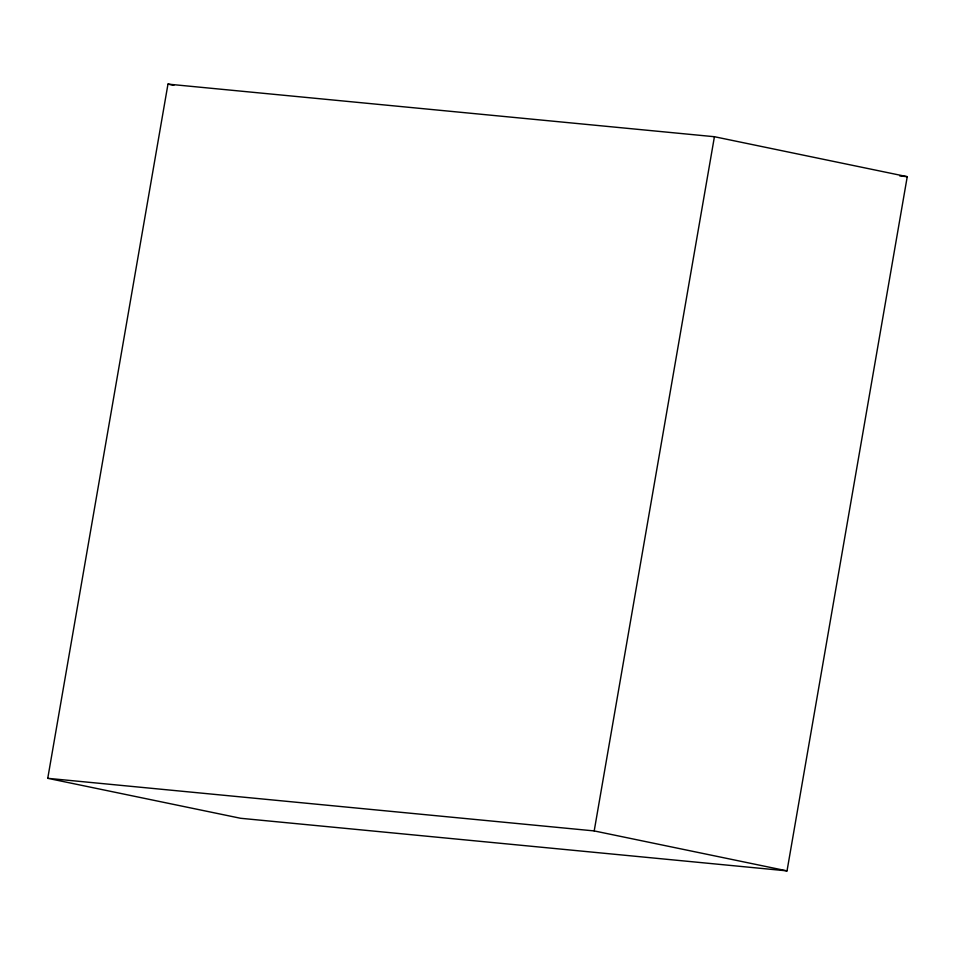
<?xml version="1.0" encoding="UTF-8"?>
<svg xmlns="http://www.w3.org/2000/svg" width="955" height="955" viewBox="0 0 955 955"><rect width="100%" height="100%" fill="white"/><g stroke="black" fill="none" stroke-linecap="round" stroke-linejoin="round"><path stroke-width="1.43" d="M47.75 778.325L167.973 84.124L714.424 136.72L907.25 176.675L787.027 870.876L240.576 818.28L47.75 778.325L594.201 830.922L787.027 870.876M594.201 830.922L714.424 136.72M899.825 175.971L907.25 176.675M167.973 84.124L173.822 85.329"/></g></svg>
